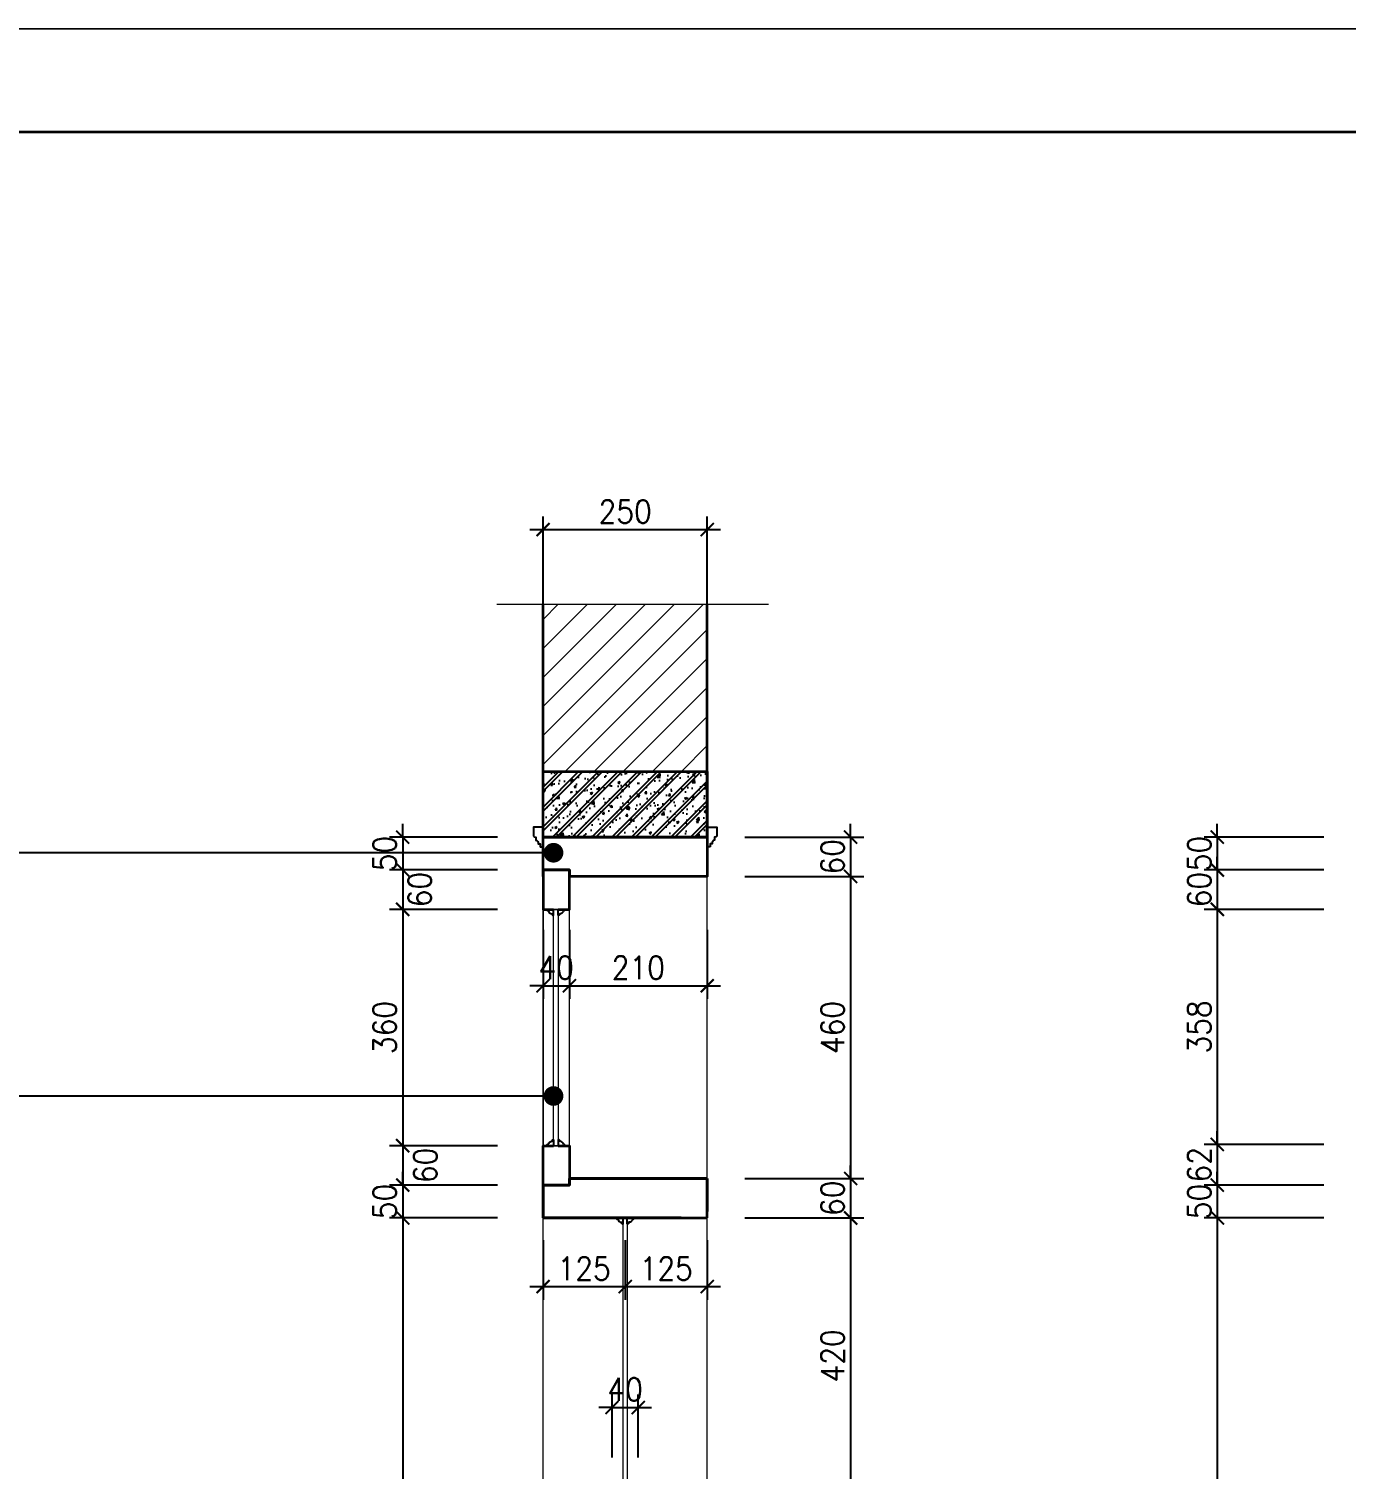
# Model space of a CAD drawing. Header units: millimetres. Extents: x -529782 to -142003, y -492574 to -273331.
# Drawn here: x -227075 to -225070, y -424481 to -422287 of the extents above; entities that cross this region are included whole.
import ezdxf

# ---------------------------------------------------------------- set-up
doc = ezdxf.new("R2010")
doc.units = ezdxf.units.MM
doc.header["$LTSCALE"] = 500
doc.header["$MEASUREMENT"] = 0
doc.header["$PDMODE"] = 3
doc.layers.get('0').update_dxf_attribs({"linetype": 'CONTINUOUS', "lineweight": 13})
doc.layers.get('Defpoints').update_dxf_attribs({"color": 255, "linetype": 'CONTINUOUS', "lineweight": 13})
for name, color, linetype, lineweight in [('1.cat 30', 30, 'CONTINUOUS', 35), ('2.thay 145', 145, 'CONTINUOUS', 18), ('3.manh 08', 8, 'CONTINUOUS', 9), ('CA.dim 08', 251, 'CONTINUOUS', 13)]:
    doc.layers.add(name, color=color, linetype=linetype, lineweight=lineweight)
doc.layers.add('HACH', color=250, linetype='CONTINUOUS')
doc.layers.add('HATCH', color=150, linetype='CONTINUOUS')
doc.styles.get("Standard").update_dxf_attribs({"font": 'txt.shx', "width": 0.9})
doc.dimstyles.new('CA 20', dxfattribs={"dimscale": 0, "dimtxt": 35, "dimasz": 20, "dimexe": 20, "dimexo": 0, "dimgap": 10, "dimtad": 1, "dimdec": 0, "dimzin": 0, "dimdsep": 46, "dimtxsty": 'Standard', "dimblk": 'ARCHTICK', "dimcen": 0.09, "dimdle": 20, "dimclrd": 256, "dimclre": 256, "dimclrt": 7, "dimadec": 0, "dimazin": 0, "dimtfac": 1, "dimtdec": 0, "dimtix": 1, "dimtmove": 2, "dimatfit": 3, "dimldrblk": 'DOT', "dimfxl": 1, "dimtolj": 1, "dimtzin": 0, "dimarcsym": 0})
doc.dimstyles.new('CA 30', dxfattribs={"dimscale": 0, "dimtxt": 60, "dimasz": 30, "dimexe": 30, "dimexo": 0, "dimgap": 15, "dimtad": 1, "dimdec": 0, "dimzin": 0, "dimdsep": 46, "dimtxsty": 'Standard', "dimblk": 'ARCHTICK', "dimcen": 0.09, "dimdle": 30, "dimclrd": 256, "dimclre": 256, "dimclrt": 7, "dimadec": 0, "dimazin": 0, "dimtfac": 1, "dimtdec": 0, "dimtix": 1, "dimtmove": 2, "dimatfit": 3, "dimldrblk": 'DOT', "dimfxl": 1, "dimtolj": 1, "dimtzin": 0, "dimarcsym": 0})

# ---------------------------------------------------------------- blocks, each defined once
blk = doc.blocks.new('khung co loan')
at = {"layer": '1.cat 30'}
blk.add_lwpolyline([(1158.3, -14553.5), (1158.3, -303.5), (20658.3, -303.5), (20658.3, -14553.5)], close=True, dxfattribs=at)
at = {"layer": '3.manh 08'}
blk.add_lwpolyline([(0, -14850), (21000, -14850), (21000, 0), (0, 0)], close=True, dxfattribs=at)
blk = doc.blocks.new('_ArchTick')
at = {"color": 1, "linetype": 'ByBlock', "const_width": 0.15}
blk.add_lwpolyline([(-0.5, -0.5), (0.5, 0.5)], dxfattribs=at)
blk = doc.blocks.new('_DOT')
at = {"color": 1, "linetype": 'ByBlock'}
blk.add_line((-0.5, 0), (-1, 0), dxfattribs=at)
at = {"color": 1, "linetype": 'ByBlock', "const_width": 0.5}
blk.add_lwpolyline([(-0.25, 0, 1), (0.25, 0, 1)], format="xyb", close=True, dxfattribs=at)
blk = doc.blocks.new('*D1376')
at = {"layer": 'CA.dim 08', "lineweight": -2, "transparency": 16777216}
for p, q in [((-226187.5, -424463.2), (-226187.5, -424367)), ((-226147.5, -424463.2), (-226147.5, -424367)), ((-226187.5, -424387), (-226207.5, -424387)), ((-226187.5, -424387), (-226147.5, -424387)), ((-226147.5, -424387), (-226127.5, -424387))]:
    blk.add_line(p, q, dxfattribs=at)
at = {"layer": 'Defpoints', "color": 0, "transparency": 16777216}
for p in [(-226147.5, -424387), (-226187.5, -424463.2), (-226147.5, -424463.2)]:
    blk.add_point(p, dxfattribs=at)
at = {"layer": 'CA.dim 08', "lineweight": -2, "transparency": 16777216, "xscale": 20, "yscale": 20, "zscale": 20}
blk.add_blockref('_ArchTick', (-226187.5, -424387), dxfattribs=at)
at = {"layer": 'CA.dim 08', "lineweight": -2, "transparency": 16777216, "xscale": 20, "yscale": 20, "zscale": 20, "rotation": 180}
blk.add_blockref('_ArchTick', (-226147.5, -424387), dxfattribs=at)
at = {"layer": 'CA.dim 08', "color": 7, "transparency": 16777216, "insert": (-226167.5, -424359.5), "char_height": 35, "attachment_point": 5}
blk.add_mtext('\\A1;40', dxfattribs=at)
blk = doc.blocks.new('*D1377')
at = {"layer": 'CA.dim 08', "lineweight": -2, "transparency": 16777216}
for p, q in [((-226292.5, -424132.1), (-226292.5, -424222.8)), ((-226167.5, -424132.1), (-226167.5, -424222.8)), ((-226312.5, -424202.8), (-226147.5, -424202.8))]:
    blk.add_line(p, q, dxfattribs=at)
at = {"layer": 'Defpoints', "color": 0, "transparency": 16777216}
for p in [(-226292.5, -424132.1), (-226167.5, -424132.1), (-226167.5, -424202.8)]:
    blk.add_point(p, dxfattribs=at)
at = {"layer": 'CA.dim 08', "lineweight": -2, "transparency": 16777216, "xscale": 20, "yscale": 20, "zscale": 20, "rotation": 180}
blk.add_blockref('_ArchTick', (-226292.5, -424202.8), dxfattribs=at)
at = {"layer": 'CA.dim 08', "lineweight": -2, "transparency": 16777216, "xscale": 20, "yscale": 20, "zscale": 20}
blk.add_blockref('_ArchTick', (-226167.5, -424202.8), dxfattribs=at)
at = {"layer": 'CA.dim 08', "color": 7, "transparency": 16777216, "insert": (-226230, -424175.3), "char_height": 35, "attachment_point": 5}
blk.add_mtext('\\A1;125', dxfattribs=at)
blk = doc.blocks.new('*D1378')
at = {"layer": 'CA.dim 08', "lineweight": -2, "transparency": 16777216}
for p, q in [((-226167.5, -424132.1), (-226167.5, -424222.8)), ((-226042.5, -424132.1), (-226042.5, -424222.8)), ((-226187.5, -424202.8), (-226022.5, -424202.8))]:
    blk.add_line(p, q, dxfattribs=at)
at = {"layer": 'Defpoints', "color": 0, "transparency": 16777216}
for p in [(-226167.5, -424132.1), (-226042.5, -424132.1), (-226042.5, -424202.8)]:
    blk.add_point(p, dxfattribs=at)
at = {"layer": 'CA.dim 08', "lineweight": -2, "transparency": 16777216, "xscale": 20, "yscale": 20, "zscale": 20, "rotation": 180}
blk.add_blockref('_ArchTick', (-226167.5, -424202.8), dxfattribs=at)
at = {"layer": 'CA.dim 08', "lineweight": -2, "transparency": 16777216, "xscale": 20, "yscale": 20, "zscale": 20}
blk.add_blockref('_ArchTick', (-226042.5, -424202.8), dxfattribs=at)
at = {"layer": 'CA.dim 08', "color": 7, "transparency": 16777216, "insert": (-226105, -424175.3), "char_height": 35, "attachment_point": 5}
blk.add_mtext('\\A1;125', dxfattribs=at)
blk = doc.blocks.new('*D1379')
at = {"layer": 'CA.dim 08', "lineweight": -2, "transparency": 16777216}
for p, q in [((-226292.5, -423659.2), (-226292.5, -423764.6)), ((-226252.5, -423659.2), (-226252.5, -423764.6)), ((-226292.5, -423744.6), (-226312.5, -423744.6)), ((-226292.5, -423744.6), (-226252.5, -423744.6)), ((-226252.5, -423744.6), (-226232.5, -423744.6))]:
    blk.add_line(p, q, dxfattribs=at)
at = {"layer": 'Defpoints', "color": 0, "transparency": 16777216}
for p in [(-226292.5, -423659.2), (-226252.5, -423659.2), (-226252.5, -423744.6)]:
    blk.add_point(p, dxfattribs=at)
at = {"layer": 'CA.dim 08', "lineweight": -2, "transparency": 16777216, "xscale": 20, "yscale": 20, "zscale": 20}
blk.add_blockref('_ArchTick', (-226292.5, -423744.6), dxfattribs=at)
at = {"layer": 'CA.dim 08', "lineweight": -2, "transparency": 16777216, "xscale": 20, "yscale": 20, "zscale": 20, "rotation": 180}
blk.add_blockref('_ArchTick', (-226252.5, -423744.6), dxfattribs=at)
at = {"layer": 'CA.dim 08', "color": 7, "transparency": 16777216, "insert": (-226272.5, -423717.1), "char_height": 35, "attachment_point": 5}
blk.add_mtext('\\A1;40', dxfattribs=at)
blk = doc.blocks.new('*D1380')
at = {"layer": 'CA.dim 08', "lineweight": -2, "transparency": 16777216}
for p, q in [((-226252.5, -423659.2), (-226252.5, -423764.6)), ((-226042.5, -423659.2), (-226042.5, -423764.6)), ((-226272.5, -423744.6), (-226022.5, -423744.6))]:
    blk.add_line(p, q, dxfattribs=at)
at = {"layer": 'Defpoints', "color": 0, "transparency": 16777216}
for p in [(-226252.5, -423659.2), (-226042.5, -423659.2), (-226042.5, -423744.6)]:
    blk.add_point(p, dxfattribs=at)
at = {"layer": 'CA.dim 08', "lineweight": -2, "transparency": 16777216, "xscale": 20, "yscale": 20, "zscale": 20, "rotation": 180}
blk.add_blockref('_ArchTick', (-226252.5, -423744.6), dxfattribs=at)
at = {"layer": 'CA.dim 08', "lineweight": -2, "transparency": 16777216, "xscale": 20, "yscale": 20, "zscale": 20}
blk.add_blockref('_ArchTick', (-226042.5, -423744.6), dxfattribs=at)
at = {"layer": 'CA.dim 08', "color": 7, "transparency": 16777216, "insert": (-226147.5, -423717.1), "char_height": 35, "attachment_point": 5}
blk.add_mtext('\\A1;210', dxfattribs=at)
blk = doc.blocks.new('*D1381')
at = {"layer": 'CA.dim 08', "lineweight": -2, "transparency": 16777216}
for p, q in [((-225985.1, -423518.2), (-225804.3, -423518.2)), ((-225824.3, -423518.2), (-225824.3, -423498.2)), ((-225824.3, -423518.2), (-225824.3, -423578.2)), ((-225985.1, -423578.2), (-225804.3, -423578.2)), ((-225824.3, -423578.2), (-225824.3, -423598.2))]:
    blk.add_line(p, q, dxfattribs=at)
at = {"layer": 'Defpoints', "color": 0, "transparency": 16777216}
for p in [(-225985.1, -423518.2), (-225985.1, -423578.2), (-225824.3, -423578.2)]:
    blk.add_point(p, dxfattribs=at)
at = {"layer": 'CA.dim 08', "lineweight": -2, "transparency": 16777216, "xscale": 20, "yscale": 20, "zscale": 20}
for p, rotation in [((-225824.3, -423518.2), 270), ((-225824.3, -423578.2), 90)]:
    blk.add_blockref('_ArchTick', p, dxfattribs=dict(at, rotation=rotation))
at = {"layer": 'CA.dim 08', "color": 7, "transparency": 16777216, "insert": (-225851.8, -423548.2), "char_height": 35, "attachment_point": 5, "rotation": 90}
blk.add_mtext('\\A1;60', dxfattribs=at)
blk = doc.blocks.new('*D1382')
at = {"layer": 'CA.dim 08', "lineweight": -2, "transparency": 16777216}
for p, q in [((-225824.3, -423558.2), (-225824.3, -424058.2)), ((-225985.1, -423578.2), (-225804.3, -423578.2)), ((-225985.1, -424038.2), (-225804.3, -424038.2))]:
    blk.add_line(p, q, dxfattribs=at)
at = {"layer": 'Defpoints', "color": 0, "transparency": 16777216}
for p in [(-225985.1, -423578.2), (-225985.1, -424038.2), (-225824.3, -424038.2)]:
    blk.add_point(p, dxfattribs=at)
at = {"layer": 'CA.dim 08', "lineweight": -2, "transparency": 16777216, "xscale": 20, "yscale": 20, "zscale": 20}
for p, rotation in [((-225824.3, -423578.2), 90), ((-225824.3, -424038.2), 270)]:
    blk.add_blockref('_ArchTick', p, dxfattribs=dict(at, rotation=rotation))
at = {"layer": 'CA.dim 08', "color": 7, "transparency": 16777216, "insert": (-225851.8, -423808.2), "char_height": 35, "attachment_point": 5, "rotation": 90}
blk.add_mtext('\\A1;460', dxfattribs=at)
blk = doc.blocks.new('*D1383')
at = {"layer": 'CA.dim 08', "lineweight": -2, "transparency": 16777216}
for p, q in [((-225824.3, -424038.2), (-225824.3, -424018.2)), ((-225985.1, -424038.2), (-225804.3, -424038.2)), ((-225824.3, -424038.2), (-225824.3, -424098.2)), ((-225985.1, -424098.2), (-225804.3, -424098.2)), ((-225824.3, -424098.2), (-225824.3, -424118.2))]:
    blk.add_line(p, q, dxfattribs=at)
at = {"layer": 'Defpoints', "color": 0, "transparency": 16777216}
for p in [(-225985.1, -424038.2), (-225985.1, -424098.2), (-225824.3, -424098.2)]:
    blk.add_point(p, dxfattribs=at)
at = {"layer": 'CA.dim 08', "lineweight": -2, "transparency": 16777216, "xscale": 20, "yscale": 20, "zscale": 20}
for p, rotation in [((-225824.3, -424038.2), 270), ((-225824.3, -424098.2), 90)]:
    blk.add_blockref('_ArchTick', p, dxfattribs=dict(at, rotation=rotation))
at = {"layer": 'CA.dim 08', "color": 7, "transparency": 16777216, "insert": (-225851.8, -424068.2), "char_height": 35, "attachment_point": 5, "rotation": 90}
blk.add_mtext('\\A1;60', dxfattribs=at)
blk = doc.blocks.new('*D1384')
at = {"layer": 'CA.dim 08', "lineweight": -2, "transparency": 16777216}
for p, q in [((-225824.3, -424078.2), (-225824.3, -424538.6)), ((-225985.1, -424098.2), (-225804.3, -424098.2)), ((-225985.1, -424518.6), (-225804.3, -424518.6))]:
    blk.add_line(p, q, dxfattribs=at)
at = {"layer": 'Defpoints', "color": 0, "transparency": 16777216}
for p in [(-225985.1, -424098.2), (-225985.1, -424518.6), (-225824.3, -424518.6)]:
    blk.add_point(p, dxfattribs=at)
at = {"layer": 'CA.dim 08', "lineweight": -2, "transparency": 16777216, "xscale": 20, "yscale": 20, "zscale": 20}
for p, rotation in [((-225824.3, -424098.2), 90), ((-225824.3, -424518.6), 270)]:
    blk.add_blockref('_ArchTick', p, dxfattribs=dict(at, rotation=rotation))
at = {"layer": 'CA.dim 08', "color": 7, "transparency": 16777216, "insert": (-225851.8, -424308.4), "char_height": 35, "attachment_point": 5, "rotation": 90}
blk.add_mtext('\\A1;420', dxfattribs=at)
blk = doc.blocks.new('*D1394')
at = {"layer": 'CA.dim 08', "lineweight": -2, "transparency": 16777216}
for p, q in [((-226361.9, -423518.2), (-226526.2, -423518.2)), ((-226506.2, -423518.2), (-226506.2, -423498.2)), ((-226506.2, -423518.2), (-226506.2, -423568.2)), ((-226361.9, -423568.2), (-226526.2, -423568.2)), ((-226506.2, -423568.2), (-226506.2, -423588.2))]:
    blk.add_line(p, q, dxfattribs=at)
at = {"layer": 'Defpoints', "color": 0, "transparency": 16777216}
for p in [(-226361.9, -423518.2), (-226506.2, -423568.2), (-226361.9, -423568.2)]:
    blk.add_point(p, dxfattribs=at)
at = {"layer": 'CA.dim 08', "lineweight": -2, "transparency": 16777216, "xscale": 20, "yscale": 20, "zscale": 20}
for p, rotation in [((-226506.2, -423518.2), 270), ((-226506.2, -423568.2), 90)]:
    blk.add_blockref('_ArchTick', p, dxfattribs=dict(at, rotation=rotation))
at = {"layer": 'CA.dim 08', "color": 7, "transparency": 16777216, "insert": (-226533.7, -423543.2), "char_height": 35, "attachment_point": 5, "rotation": 90}
blk.add_mtext('\\A1;50', dxfattribs=at)
blk = doc.blocks.new('*D1395')
at = {"layer": 'CA.dim 08', "lineweight": -2, "transparency": 16777216}
for p, q in [((-226506.2, -423548.2), (-226506.2, -423648.2)), ((-226361.9, -423568.2), (-226526.2, -423568.2)), ((-226361.9, -423628.2), (-226526.2, -423628.2))]:
    blk.add_line(p, q, dxfattribs=at)
at = {"layer": 'Defpoints', "color": 0, "transparency": 16777216}
for p in [(-226361.9, -423568.2), (-226506.2, -423628.2), (-226361.9, -423628.2)]:
    blk.add_point(p, dxfattribs=at)
at = {"layer": 'CA.dim 08', "lineweight": -2, "transparency": 16777216, "xscale": 20, "yscale": 20, "zscale": 20}
for p, rotation in [((-226506.2, -423568.2), 90), ((-226506.2, -423628.2), 270)]:
    blk.add_blockref('_ArchTick', p, dxfattribs=dict(at, rotation=rotation))
at = {"layer": 'CA.dim 08', "color": 7, "transparency": 16777216, "insert": (-226480.2, -423598.2), "char_height": 35, "attachment_point": 5, "rotation": 90}
blk.add_mtext('\\A1;60', dxfattribs=at)
blk = doc.blocks.new('*D1396')
at = {"layer": 'CA.dim 08', "lineweight": -2, "transparency": 16777216}
for p, q in [((-226361.9, -423628.2), (-226526.2, -423628.2)), ((-226506.2, -423608.2), (-226506.2, -424008.2)), ((-226361.9, -423988.2), (-226526.2, -423988.2))]:
    blk.add_line(p, q, dxfattribs=at)
at = {"layer": 'Defpoints', "color": 0, "transparency": 16777216}
for p in [(-226361.9, -423628.2), (-226506.2, -423988.2), (-226361.9, -423988.2)]:
    blk.add_point(p, dxfattribs=at)
at = {"layer": 'CA.dim 08', "lineweight": -2, "transparency": 16777216, "xscale": 20, "yscale": 20, "zscale": 20}
for p, rotation in [((-226506.2, -423628.2), 90), ((-226506.2, -423988.2), 270)]:
    blk.add_blockref('_ArchTick', p, dxfattribs=dict(at, rotation=rotation))
at = {"layer": 'CA.dim 08', "color": 7, "transparency": 16777216, "insert": (-226533.7, -423808.2), "char_height": 35, "attachment_point": 5, "rotation": 90}
blk.add_mtext('\\A1;360', dxfattribs=at)
blk = doc.blocks.new('*D1397')
at = {"layer": 'CA.dim 08', "lineweight": -2, "transparency": 16777216}
for p, q in [((-226506.2, -423968.2), (-226506.2, -424068.2)), ((-226361.9, -423988.2), (-226526.2, -423988.2)), ((-226361.9, -424048.2), (-226526.2, -424048.2))]:
    blk.add_line(p, q, dxfattribs=at)
at = {"layer": 'Defpoints', "color": 0, "transparency": 16777216}
for p in [(-226361.9, -423988.2), (-226506.2, -424048.2), (-226361.9, -424048.2)]:
    blk.add_point(p, dxfattribs=at)
at = {"layer": 'CA.dim 08', "lineweight": -2, "transparency": 16777216, "xscale": 20, "yscale": 20, "zscale": 20}
for p, rotation in [((-226506.2, -423988.2), 90), ((-226506.2, -424048.2), 270)]:
    blk.add_blockref('_ArchTick', p, dxfattribs=dict(at, rotation=rotation))
at = {"layer": 'CA.dim 08', "color": 7, "transparency": 16777216, "insert": (-226471.7, -424018.2), "char_height": 35, "attachment_point": 5, "rotation": 90}
blk.add_mtext('\\A1;60', dxfattribs=at)
blk = doc.blocks.new('*D1398')
at = {"layer": 'CA.dim 08', "lineweight": -2, "transparency": 16777216}
for p, q in [((-226506.2, -424048.2), (-226506.2, -424028.2)), ((-226361.9, -424048.2), (-226526.2, -424048.2)), ((-226506.2, -424048.2), (-226506.2, -424098.2)), ((-226361.9, -424098.2), (-226526.2, -424098.2)), ((-226506.2, -424098.2), (-226506.2, -424118.2))]:
    blk.add_line(p, q, dxfattribs=at)
at = {"layer": 'Defpoints', "color": 0, "transparency": 16777216}
for p in [(-226361.9, -424048.2), (-226506.2, -424098.2), (-226361.9, -424098.2)]:
    blk.add_point(p, dxfattribs=at)
at = {"layer": 'CA.dim 08', "lineweight": -2, "transparency": 16777216, "xscale": 20, "yscale": 20, "zscale": 20}
for p, rotation in [((-226506.2, -424048.2), 270), ((-226506.2, -424098.2), 90)]:
    blk.add_blockref('_ArchTick', p, dxfattribs=dict(at, rotation=rotation))
at = {"layer": 'CA.dim 08', "color": 7, "transparency": 16777216, "insert": (-226533.7, -424073.2), "char_height": 35, "attachment_point": 5, "rotation": 90}
blk.add_mtext('\\A1;50', dxfattribs=at)
blk = doc.blocks.new('*D1399')
at = {"layer": 'CA.dim 08', "lineweight": -2, "transparency": 16777216}
for p, q in [((-226506.2, -424078.2), (-226506.2, -426378.2)), ((-226361.9, -424098.2), (-226526.2, -424098.2)), ((-226361.9, -426358.2), (-226526.2, -426358.2))]:
    blk.add_line(p, q, dxfattribs=at)
at = {"layer": 'Defpoints', "color": 0, "transparency": 16777216}
for p in [(-226361.9, -424098.2), (-226506.2, -426358.2), (-226361.9, -426358.2)]:
    blk.add_point(p, dxfattribs=at)
at = {"layer": 'CA.dim 08', "lineweight": -2, "transparency": 16777216, "xscale": 20, "yscale": 20, "zscale": 20}
for p, rotation in [((-226506.2, -424098.2), 90), ((-226506.2, -426358.2), 270)]:
    blk.add_blockref('_ArchTick', p, dxfattribs=dict(at, rotation=rotation))
at = {"layer": 'CA.dim 08', "color": 7, "transparency": 16777216, "insert": (-226533.7, -425228.2), "char_height": 35, "attachment_point": 5, "rotation": 90}
blk.add_mtext('\\A1;2260', dxfattribs=at)
blk = doc.blocks.new('*D1401')
at = {"layer": 'CA.dim 08', "lineweight": -2, "transparency": 16777216}
for p, q in [((-225103.7, -423518.2), (-225286, -423518.2)), ((-225266, -423518.2), (-225266, -423498.2)), ((-225266, -423518.2), (-225266, -423568.2)), ((-225103.7, -423568.2), (-225286, -423568.2)), ((-225266, -423568.2), (-225266, -423588.2))]:
    blk.add_line(p, q, dxfattribs=at)
at = {"layer": 'Defpoints', "color": 0, "transparency": 16777216}
for p in [(-225103.7, -423518.2), (-225266, -423568.2), (-225103.7, -423568.2)]:
    blk.add_point(p, dxfattribs=at)
at = {"layer": 'CA.dim 08', "lineweight": -2, "transparency": 16777216, "xscale": 20, "yscale": 20, "zscale": 20}
for p, rotation in [((-225266, -423518.2), 270), ((-225266, -423568.2), 90)]:
    blk.add_blockref('_ArchTick', p, dxfattribs=dict(at, rotation=rotation))
at = {"layer": 'CA.dim 08', "color": 7, "transparency": 16777216, "insert": (-225293.5, -423543.2), "char_height": 35, "attachment_point": 5, "rotation": 90}
blk.add_mtext('\\A1;50', dxfattribs=at)
blk = doc.blocks.new('*D1402')
at = {"layer": 'CA.dim 08', "lineweight": -2, "transparency": 16777216}
for p, q in [((-225266, -423568.2), (-225266, -423548.2)), ((-225103.7, -423568.2), (-225286, -423568.2)), ((-225266, -423568.2), (-225266, -423628.2)), ((-225103.7, -423628.2), (-225286, -423628.2)), ((-225266, -423628.2), (-225266, -423648.2))]:
    blk.add_line(p, q, dxfattribs=at)
at = {"layer": 'Defpoints', "color": 0, "transparency": 16777216}
for p in [(-225103.7, -423568.2), (-225266, -423628.2), (-225103.7, -423628.2)]:
    blk.add_point(p, dxfattribs=at)
at = {"layer": 'CA.dim 08', "lineweight": -2, "transparency": 16777216, "xscale": 20, "yscale": 20, "zscale": 20}
for p, rotation in [((-225266, -423568.2), 270), ((-225266, -423628.2), 90)]:
    blk.add_blockref('_ArchTick', p, dxfattribs=dict(at, rotation=rotation))
at = {"layer": 'CA.dim 08', "color": 7, "transparency": 16777216, "insert": (-225293.5, -423598.2), "char_height": 35, "attachment_point": 5, "rotation": 90}
blk.add_mtext('\\A1;60', dxfattribs=at)
blk = doc.blocks.new('*D1403')
at = {"layer": 'CA.dim 08', "lineweight": -2, "transparency": 16777216}
for p, q in [((-225103.7, -423628.2), (-225286, -423628.2)), ((-225266, -423608.2), (-225266, -424006.3)), ((-225103.7, -423986.3), (-225286, -423986.3))]:
    blk.add_line(p, q, dxfattribs=at)
at = {"layer": 'Defpoints', "color": 0, "transparency": 16777216}
for p in [(-225103.7, -423628.2), (-225266, -423986.3), (-225103.7, -423986.3)]:
    blk.add_point(p, dxfattribs=at)
at = {"layer": 'CA.dim 08', "lineweight": -2, "transparency": 16777216, "xscale": 20, "yscale": 20, "zscale": 20}
for p, rotation in [((-225266, -423628.2), 90), ((-225266, -423986.3), 270)]:
    blk.add_blockref('_ArchTick', p, dxfattribs=dict(at, rotation=rotation))
at = {"layer": 'CA.dim 08', "color": 7, "transparency": 16777216, "insert": (-225293.5, -423807.3), "char_height": 35, "attachment_point": 5, "rotation": 90}
blk.add_mtext('\\A1;358', dxfattribs=at)
blk = doc.blocks.new('*D1404')
at = {"layer": 'CA.dim 08', "lineweight": -2, "transparency": 16777216}
for p, q in [((-225266, -423986.3), (-225266, -423966.3)), ((-225103.7, -423986.3), (-225286, -423986.3)), ((-225266, -423986.3), (-225266, -424048.2)), ((-225103.7, -424048.2), (-225286, -424048.2)), ((-225266, -424048.2), (-225266, -424068.2))]:
    blk.add_line(p, q, dxfattribs=at)
at = {"layer": 'Defpoints', "color": 0, "transparency": 16777216}
for p in [(-225103.7, -423986.3), (-225266, -424048.2), (-225103.7, -424048.2)]:
    blk.add_point(p, dxfattribs=at)
at = {"layer": 'CA.dim 08', "lineweight": -2, "transparency": 16777216, "xscale": 20, "yscale": 20, "zscale": 20}
for p, rotation in [((-225266, -423986.3), 270), ((-225266, -424048.2), 90)]:
    blk.add_blockref('_ArchTick', p, dxfattribs=dict(at, rotation=rotation))
at = {"layer": 'CA.dim 08', "color": 7, "transparency": 16777216, "insert": (-225293.5, -424017.3), "char_height": 35, "attachment_point": 5, "rotation": 90}
blk.add_mtext('\\A1;62', dxfattribs=at)
blk = doc.blocks.new('*D1405')
at = {"layer": 'CA.dim 08', "lineweight": -2, "transparency": 16777216}
for p, q in [((-225266, -424048.2), (-225266, -424028.2)), ((-225103.7, -424048.2), (-225286, -424048.2)), ((-225266, -424048.2), (-225266, -424098.2)), ((-225103.7, -424098.2), (-225286, -424098.2)), ((-225266, -424098.2), (-225266, -424118.2))]:
    blk.add_line(p, q, dxfattribs=at)
at = {"layer": 'Defpoints', "color": 0, "transparency": 16777216}
for p in [(-225103.7, -424048.2), (-225266, -424098.2), (-225103.7, -424098.2)]:
    blk.add_point(p, dxfattribs=at)
at = {"layer": 'CA.dim 08', "lineweight": -2, "transparency": 16777216, "xscale": 20, "yscale": 20, "zscale": 20}
for p, rotation in [((-225266, -424048.2), 270), ((-225266, -424098.2), 90)]:
    blk.add_blockref('_ArchTick', p, dxfattribs=dict(at, rotation=rotation))
at = {"layer": 'CA.dim 08', "color": 7, "transparency": 16777216, "insert": (-225293.5, -424073.2), "char_height": 35, "attachment_point": 5, "rotation": 90}
blk.add_mtext('\\A1;50', dxfattribs=at)
blk = doc.blocks.new('*D1406')
at = {"layer": 'CA.dim 08', "lineweight": -2, "transparency": 16777216}
for p, q in [((-225266, -424078.2), (-225266, -426438.2)), ((-225103.7, -424098.2), (-225286, -424098.2)), ((-225103.7, -426418.2), (-225286, -426418.2))]:
    blk.add_line(p, q, dxfattribs=at)
at = {"layer": 'Defpoints', "color": 0, "transparency": 16777216}
for p in [(-225103.7, -424098.2), (-225266, -426418.2), (-225103.7, -426418.2)]:
    blk.add_point(p, dxfattribs=at)
at = {"layer": 'CA.dim 08', "lineweight": -2, "transparency": 16777216, "xscale": 20, "yscale": 20, "zscale": 20}
for p, rotation in [((-225266, -424098.2), 90), ((-225266, -426418.2), 270)]:
    blk.add_blockref('_ArchTick', p, dxfattribs=dict(at, rotation=rotation))
at = {"layer": 'CA.dim 08', "color": 7, "transparency": 16777216, "insert": (-225293.5, -425258.2), "char_height": 35, "attachment_point": 5, "rotation": 90}
blk.add_mtext('\\A1;2320', dxfattribs=at)
blk = doc.blocks.new('*D1445')
at = {"layer": 'CA.dim 08', "lineweight": -2, "transparency": 16777216}
for p, q in [((-226292.5, -423340.9), (-226292.5, -423029.8)), ((-226042.5, -423340.9), (-226042.5, -423029.8)), ((-226312.5, -423049.8), (-226022.5, -423049.8))]:
    blk.add_line(p, q, dxfattribs=at)
at = {"layer": 'Defpoints', "color": 0, "transparency": 16777216}
for p in [(-226042.5, -423049.8), (-226292.5, -423340.9), (-226042.5, -423340.9)]:
    blk.add_point(p, dxfattribs=at)
at = {"layer": 'CA.dim 08', "lineweight": -2, "transparency": 16777216, "xscale": 20, "yscale": 20, "zscale": 20, "rotation": 180}
blk.add_blockref('_ArchTick', (-226292.5, -423049.8), dxfattribs=at)
at = {"layer": 'CA.dim 08', "lineweight": -2, "transparency": 16777216, "xscale": 20, "yscale": 20, "zscale": 20}
blk.add_blockref('_ArchTick', (-226042.5, -423049.8), dxfattribs=at)
at = {"layer": 'CA.dim 08', "color": 7, "transparency": 16777216, "insert": (-226167.5, -423022.3), "char_height": 35, "attachment_point": 5}
blk.add_mtext('\\A1;250', dxfattribs=at)

msp = doc.modelspace()

# ---------------------------------------------------------------- hatches: boundary and pattern name
at = {"layer": 'CA.dim 08'}
h = msp.add_hatch(dxfattribs=at)
h.set_pattern_fill('ANSI31', color=256, scale=250, style=0)
h.set_pattern_definition([(45, (-15412.325, 13393.014), (-22.097087, 22.097087), [])])
h.paths.add_polyline_path([(-226292.5, -423418.2), (-226042.5, -423418.2), (-226042.5, -423163.6), (-226292.5, -423163.6)])
at = {"layer": 'HACH'}
h = msp.add_hatch(dxfattribs=at)
h.set_pattern_fill('CHAU-01', color=256, scale=5, style=0, pattern_type=2)
h.set_pattern_definition([(50, (-15412.325, 13393.014), (35.8630091, -3.1376067), [3.75, -41.25]), (355, (-15412.325, 13393.014), (-6.9375667, 37.6096067), [3, -33]), (100.4514, (-15409.336, 13392.753), (28.925469, 34.471977), [3.1870095, -35.0571056]), (46.1842, (-15412.325, 13403.014), (53.3620524, -8.2759507), [5.625, -61.875]), (96.6356, (-15407.88, 13402.325), (46.733135, 48.7058935), [4.7805144, -52.58565]), (351.1842, (-15412.325, 13403.014), (46.733097, 48.70593), [4.5, -49.5]), (21, (-15407.325, 13400.514), (29.8453526, -20.1309445), [3.75, -41.25]), (326, (-15407.325, 13400.514), (12.1657666, 36.2575023), [3, -33]), (71.4514, (-15404.837, 13398.837), (42.0111314, 16.1265248), [3.1870095, -35.0571056]), (37.5, (-15412.325, 13393.014), (0.60799277, 16.6446927), [0, -32.6, 0, -33.5, 0, -33.125]), (7.5, (-15412.325, 13393.014), (13.1534769, 19.7205856), [0, -19.1, 0, -31.85, 0, -12.625]), (327.5, (-15423.475, 13393.014), (26.6911218, -1.1277436), [0, -12.5, 0, -39, 0, -51.75]), (317.5, (-15428.475, 13393.014), (29.1593085, 5.0052491), [0, -16.25, 0, -25.9, 0, -36.75]), (45, (-15412.325, 13393.014), (-15.0260191, 15.0260191), []), (45, (-15412.325, 13399.14), (-15.0260191, 15.0260191), [])])
h.paths.add_polyline_path([(-226042.5, -423418.2), (-226292.5, -423418.2), (-226292.5, -423518.2), (-226042.5, -423518.2), (-226042.5, -423503.2)])

# ---------------------------------------------------------------- linework, layer by layer
at = {"layer": '1.cat 30', "ltscale": 4}
for p, q in [((-226292.5, -423518.2), (-226292.5, -423163.6)), ((-226042.5, -423518.2), (-226042.5, -423163.6)), ((-226292.5, -423518.2), (-226042.5, -423518.2)), ((-226292.5, -423518.2), (-226042.5, -423518.2)), ((-226292.5, -423518.2), (-226042.5, -423518.2)), ((-226292.5, -423578.2), (-226292.5, -423518.2)), ((-226042.5, -423518.2), (-226042.5, -423568.2)), ((-226292.5, -423568.2), (-226252.5, -423568.2)), ((-226292.5, -423568.2), (-226252.5, -423568.2)), ((-226252.5, -423568.2), (-226252.5, -423578.2)), ((-226252.5, -423568.2), (-226252.5, -423578.2)), ((-226252.5, -424048.2), (-226252.5, -424038.2)), ((-226252.5, -424038.2), (-226042.5, -424038.2)), ((-226042.5, -424038.2), (-226252.5, -424038.2)), ((-226252.5, -424038.2), (-226252.5, -424048.2)), ((-226252.5, -424048.2), (-226252.5, -424038.2)), ((-226252.5, -424048.2), (-226252.5, -424038.2)), ((-226042.5, -424038.2), (-226042.5, -424088.2)), ((-226042.5, -424098.2), (-226042.5, -424038.2)), ((-226292.5, -424050.2), (-226292.5, -424048.2)), ((-226292.5, -424048.2), (-226252.5, -424048.2)), ((-226252.5, -424048.2), (-226292.5, -424048.2)), ((-226292.5, -424048.2), (-226292.5, -424050.2)), ((-226292.5, -424048.2), (-226252.5, -424048.2)), ((-226292.5, -424048.2), (-226252.5, -424048.2)), ((-226292.5, -424098.2), (-226292.5, -424050.2)), ((-226292.5, -424050.2), (-226292.5, -424098.2)), ((-226042.5, -424087.2), (-226042.5, -424088.2)), ((-226042.5, -424088.2), (-226042.5, -424087.2)), ((-226082.5, -424098.2), (-226292.5, -424098.2)), ((-226292.5, -424098.2), (-226042.5, -424098.2))]:
    msp.add_line(p, q, dxfattribs=at)
for points in [[(-226292.5, -423418.2), (-226042.5, -423418.2), (-226042.5, -423518.2), (-226292.5, -423518.2)], [(-226292.5, -423518.2), (-226042.5, -423518.2), (-226042.5, -423533.2), (-226042.5, -423578.2), (-226252.5, -423578.2), (-226252.5, -423568.2), (-226292.5, -423568.2)]]:
    msp.add_lwpolyline(points, close=True, dxfattribs=at)
for points in [[(-226269.4, -423628.2), (-226252.5, -423628.2), (-226252.5, -423568.2), (-226292.5, -423568.2), (-226292.5, -423628.2), (-226276.6, -423628.2)], [(-226269.4, -423988.2), (-226252.5, -423988.2), (-226252.5, -424048.2), (-226292.5, -424048.2), (-226292.5, -423988.2), (-226276.6, -423988.2)]]:
    msp.add_lwpolyline(points, dxfattribs=at)
at = {"layer": 'CA.dim 08'}
for p, q in [((-226363, -423163.6), (-225949.3, -423163.6)), ((-226292.5, -426418.2), (-226292.5, -423518.2)), ((-226042.5, -426418.2), (-226042.5, -423518.2))]:
    msp.add_line(p, q, dxfattribs=at)
for points in [[(-232961.2, -422287.1), (-222094.4, -422287.1), (-222094.4, -429971.5), (-232961.2, -429971.5)], [(-226252.5, -423628.2), (-226292.5, -423628.2), (-226292.5, -423988.2), (-226252.5, -423988.2)], [(-226276.6, -423628.2), (-226269.4, -423628.2), (-226269.4, -423988.2), (-226276.6, -423988.2)], [(-226164.4, -424518.6), (-226170.5, -424518.6), (-226170.5, -424098.2), (-226164.4, -424098.2)]]:
    msp.add_lwpolyline(points, close=True, dxfattribs=at)
at = {"layer": 'HACH', "ltscale": 4}
for points in [[(-226306.9, -423516.5, 0.349725), (-226304.2, -423518.5), (-226303.6, -423518.5), (-226303.6, -423522.9, -0.408145), (-226299.9, -423528.2), (-226297, -423528.2), (-226297, -423532.2, 0.414214), (-226296.1, -423533.2), (-226292.5, -423533.2), (-226292.5, -423503.2), (-226306.9, -423503.2)], [(-226028, -423516.5, -0.349725), (-226030.7, -423518.5), (-226031.3, -423518.5), (-226031.3, -423522.9, 0.408145), (-226035, -423528.2), (-226037.9, -423528.2), (-226037.9, -423532.2, -0.414214), (-226038.9, -423533.2), (-226042.5, -423533.2), (-226042.5, -423503.2), (-226028, -423503.2)]]:
    msp.add_lwpolyline(points, format="xyb", close=True, dxfattribs=at)
at = {"layer": 'HATCH', "ltscale": 4}
for points in [[(-226276.5, -423628.2), (-226286.1, -423628.2), (-226286.1, -423630), (-226284.5, -423630, 0.386896), (-226278.9, -423634.9), (-226278.9, -423636), (-226278, -423636), (-226278, -423637.3), (-226276.5, -423637.3), (-226276.5, -423628.2)], [(-226269.4, -423628.2), (-226259.8, -423628.2), (-226259.8, -423630), (-226261.4, -423630, -0.386896), (-226267, -423634.9), (-226267, -423636), (-226267.9, -423636), (-226267.9, -423637.3), (-226269.4, -423637.3), (-226269.4, -423628.2)], [(-226276.5, -423988.2), (-226286.1, -423988.2), (-226286.1, -423986.3), (-226284.5, -423986.3, -0.386896), (-226278.9, -423981.5), (-226278.9, -423980.4), (-226278, -423980.4), (-226278, -423979.1), (-226276.5, -423979.1), (-226276.5, -423988.2)], [(-226269.4, -423988.2), (-226259.8, -423988.2), (-226259.8, -423986.3), (-226261.4, -423986.3, 0.386896), (-226267, -423981.5), (-226267, -423980.4), (-226267.9, -423980.4), (-226267.9, -423979.1), (-226269.4, -423979.1), (-226269.4, -423988.2)], [(-226170.5, -424098.2), (-226180.2, -424098.2), (-226180.2, -424100), (-226178.5, -424100, 0.386896), (-226173, -424104.9), (-226173, -424106), (-226172, -424106), (-226172, -424107.3), (-226170.5, -424107.3), (-226170.5, -424098.2)], [(-226164.4, -424098.2), (-226154.7, -424098.2), (-226154.7, -424100), (-226156.4, -424100, -0.386896), (-226162, -424104.9), (-226162, -424106), (-226162.9, -424106), (-226162.9, -424107.3), (-226164.4, -424107.3), (-226164.4, -424098.2)]]:
    msp.add_lwpolyline(points, format="xyb", dxfattribs=at)

# ---------------------------------------------------------------- block references
at = {"layer": '2.thay 145', "xscale": 0.5174686212558299, "yscale": 0.5174686212558299, "zscale": 0.5174686212558299}
msp.add_blockref('khung co loan', (-232961.2, -422287.1), dxfattribs=at)

# ---------------------------------------------------------------- dimensions: what is measured, and where the dimension line sits
at = {"layer": 'CA.dim 08'}
for base, p1, p2, picture, middle in [((-226042.5, -423049.8), (-226292.5, -423340.9), (-226042.5, -423340.9), '*D1445', (-226167.5, -423022.3)), ((-226252.5, -423744.6), (-226292.5, -423659.2), (-226252.5, -423659.2), '*D1379', (-226272.5, -423717.1)), ((-226042.5, -423744.6), (-226252.5, -423659.2), (-226042.5, -423659.2), '*D1380', (-226147.5, -423717.1)), ((-226167.5, -424202.8), (-226292.5, -424132.1), (-226167.5, -424132.1), '*D1377', (-226230, -424175.3)), ((-226042.5, -424202.8), (-226167.5, -424132.1), (-226042.5, -424132.1), '*D1378', (-226105, -424175.3)), ((-226147.5, -424387), (-226187.5, -424463.2), (-226147.5, -424463.2), '*D1376', (-226167.5, -424359.5))]:
    dim = msp.add_linear_dim(base=base, p1=p1, p2=p2, dimstyle='CA 20', override={"dimscale": 1}, dxfattribs=at)
    dim.commit()
    dim.dimension.update_dxf_attribs({"geometry": picture, "text_midpoint": middle})
for base, p1, p2, picture, middle in [((-226506.2, -423568.2), (-226361.9, -423518.2), (-226361.9, -423568.2), '*D1394', (-226533.7, -423543.2)), ((-225824.3, -423578.2), (-225985.1, -423518.2), (-225985.1, -423578.2), '*D1381', (-225851.8, -423548.2)), ((-225266, -423568.2), (-225103.7, -423518.2), (-225103.7, -423568.2), '*D1401', (-225293.5, -423543.2)), ((-225824.3, -424038.2), (-225985.1, -423578.2), (-225985.1, -424038.2), '*D1382', (-225851.8, -423808.2)), ((-225266, -423628.2), (-225103.7, -423568.2), (-225103.7, -423628.2), '*D1402', (-225293.5, -423598.2)), ((-226506.2, -423988.2), (-226361.9, -423628.2), (-226361.9, -423988.2), '*D1396', (-226533.7, -423808.2)), ((-225266, -423986.3), (-225103.7, -423628.2), (-225103.7, -423986.3), '*D1403', (-225293.5, -423807.3)), ((-225266, -424048.2), (-225103.7, -423986.3), (-225103.7, -424048.2), '*D1404', (-225293.5, -424017.3)), ((-225824.3, -424098.2), (-225985.1, -424038.2), (-225985.1, -424098.2), '*D1383', (-225851.8, -424068.2)), ((-226506.2, -424098.2), (-226361.9, -424048.2), (-226361.9, -424098.2), '*D1398', (-226533.7, -424073.2)), ((-225266, -424098.2), (-225103.7, -424048.2), (-225103.7, -424098.2), '*D1405', (-225293.5, -424073.2)), ((-226506.2, -426358.2), (-226361.9, -424098.2), (-226361.9, -426358.2), '*D1399', (-226533.7, -425228.2)), ((-225824.3, -424518.6), (-225985.1, -424098.2), (-225985.1, -424518.6), '*D1384', (-225851.8, -424308.4)), ((-225266, -426418.2), (-225103.7, -424098.2), (-225103.7, -426418.2), '*D1406', (-225293.5, -425258.2))]:
    dim = msp.add_linear_dim(base=base, p1=p1, p2=p2, angle=90, dimstyle='CA 20', override={"dimscale": 1}, dxfattribs=at)
    dim.commit()
    dim.dimension.update_dxf_attribs({"geometry": picture, "text_midpoint": middle})
for base, p1, p2, picture, middle in [((-226506.2, -423628.2), (-226361.9, -423568.2), (-226361.9, -423628.2), '*D1395', (-226480.2, -423598.2)), ((-226506.2, -424048.2), (-226361.9, -423988.2), (-226361.9, -424048.2), '*D1397', (-226471.7, -424018.2))]:
    dim = msp.add_linear_dim(base=base, p1=p1, p2=p2, angle=90, dimstyle='CA 20', override={"dimscale": 1}, dxfattribs=at)
    dim.commit()
    dim.dimension.update_dxf_attribs({"geometry": picture, "text_midpoint": middle, "dimtype": 160})

# ---------------------------------------------------------------- leaders
for points in [[(-226276.6, -423542), (-228196.7, -423542)], [(-226276.6, -423912.5), (-228196.7, -423912.5)]]:
    msp.add_leader(points, dimstyle='CA 30', override={"dimscale": 1}, dxfattribs=at)

doc.saveas('drawing.dxf')
